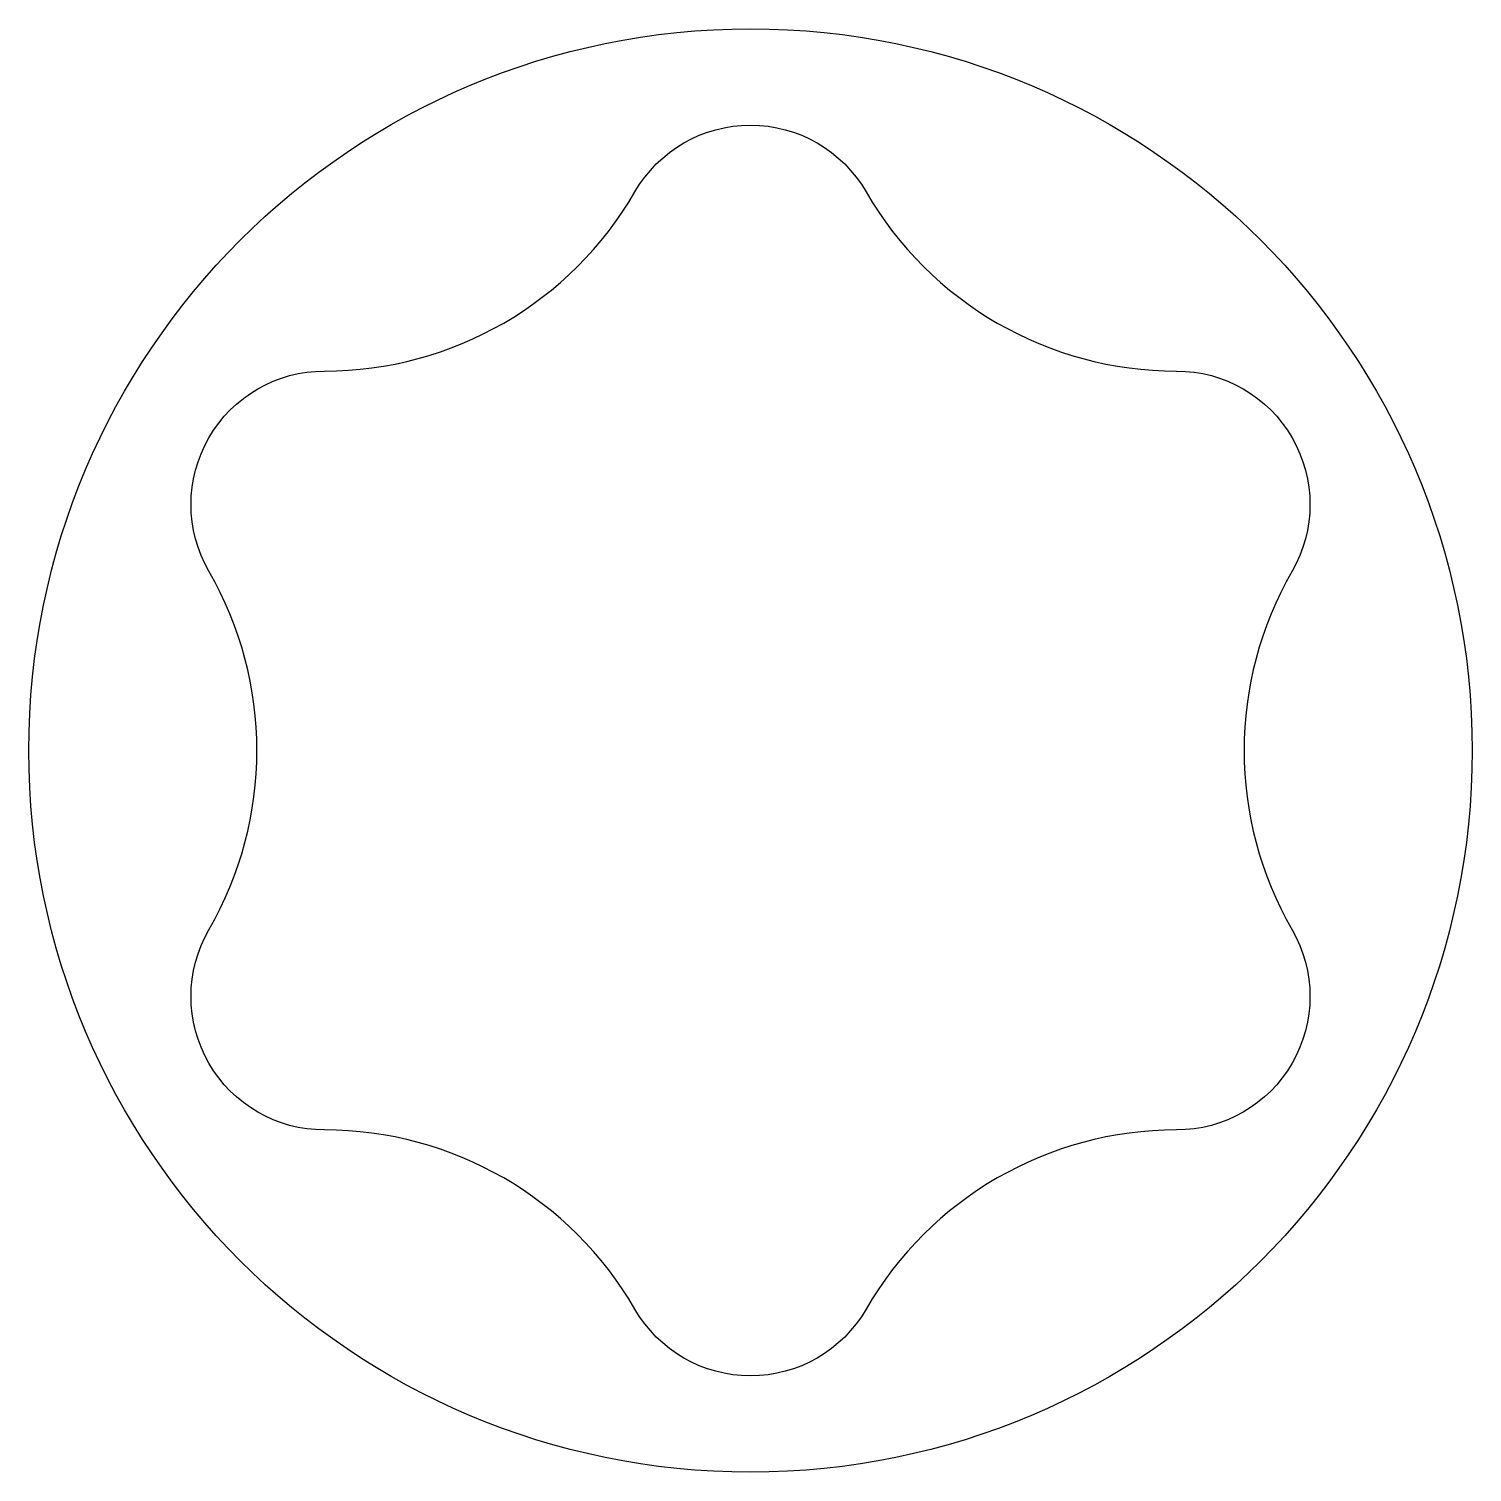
# Model space of a CAD drawing. Header units: millimetres. Extents: x -6 to 6, y -6 to 6.
import ezdxf

# ---------------------------------------------------------------- set-up
doc = ezdxf.new("R2010")
doc.units = ezdxf.units.MM

msp = doc.modelspace()

# ---------------------------------------------------------------- linework, layer by layer
msp.add_lwpolyline([(4.503, 1.49, 0.267949), (4.503, -1.49, -0.57735), (3.542, -3.155, 0.267949), (0.961, -4.645, -0.57735), (-0.961, -4.645, 0.267949), (-3.542, -3.155, -0.57735), (-4.503, -1.49, 0.267949), (-4.503, 1.49, -0.57735), (-3.542, 3.155, 0.267949), (-0.961, 4.645, -0.57735), (0.961, 4.645, 0.267949), (3.542, 3.155, -0.57735)], format="xyb", close=True)
msp.add_circle((0, 0), 6)

doc.saveas('drawing.dxf')
